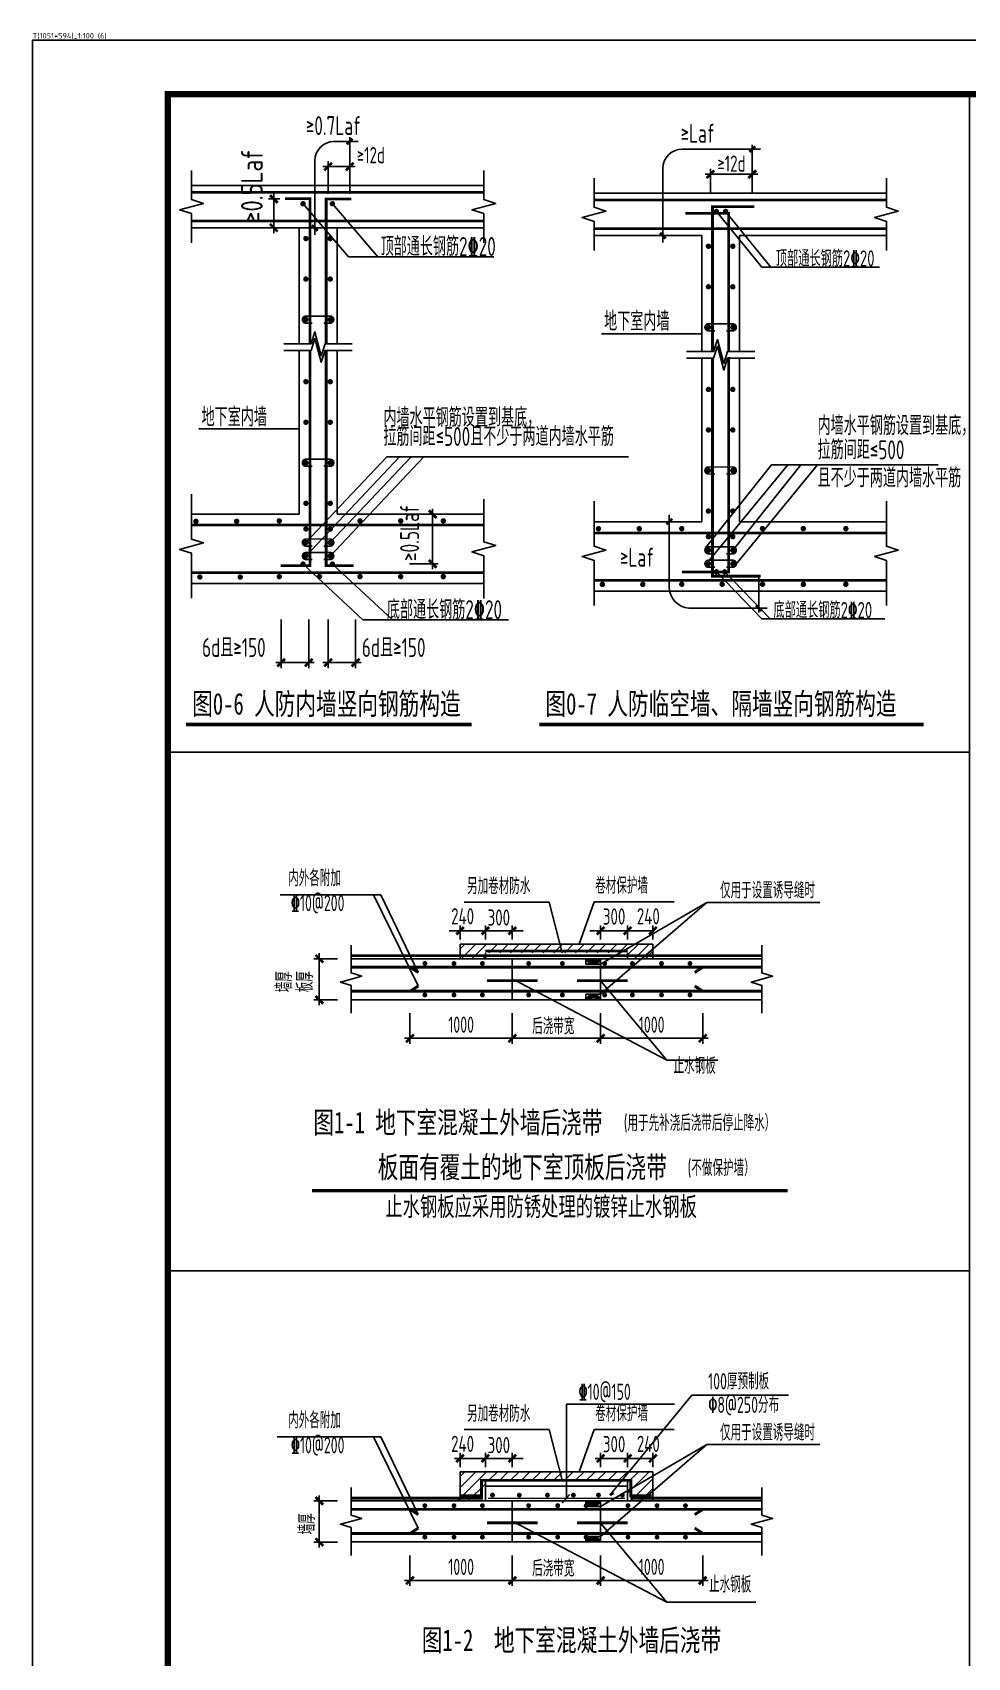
# Model space of a CAD drawing. Extents: x 698102 to 803227, y -138366 to 57555.
# Drawn here: x 698102 to 715386, y -108891 to -78826 of the extents above; entities that cross this region are included whole.
import ezdxf
from ezdxf.enums import TextEntityAlignment as Align

# ---------------------------------------------------------------- set-up
doc = ezdxf.new("R2010")
doc.units = 0
doc.header["$LTSCALE"] = 500
doc.linetypes.add('DASH', pattern=[0.35, 0.25, -0.1])
doc.layers.get('0').update_dxf_attribs({"linetype": 'CONTINUOUS'})
doc.layers.get('Defpoints').update_dxf_attribs({"color": 1, "linetype": 'CONTINUOUS'})
doc.layers.add('_TSZ_PLOT_MARK', color=1, linetype='CONTINUOUS', plot=False)
for name, color, linetype in [('A-ANNO-TITLE', 4, 'CONTINUOUS'), ('DIM', 83, 'CONTINUOUS'), ('REINL', 12, 'CONTINUOUS'), ('TAB', 132, 'CONTINUOUS'), ('TEXT', 7, 'CONTINUOUS'), ('THICK', 6, 'CONTINUOUS'), ('THIN', 131, 'CONTINUOUS'), ('WALL_DE', 25, 'CONTINUOUS')]:
    doc.layers.add(name, color=color, linetype=linetype)
doc.styles.add('_TSZ_PLOT_MARK', font='tssdeng.shx', dxfattribs={"width": 0.7, "bigfont": 'tssdchn.shx'})
doc.styles.add('TSSD_Dimension', font='Tssdeng.shx', dxfattribs={"width": 0.7, "bigfont": 'hztxt.shx'})
doc.styles.add('TSSD_Norm', font='tssdeng.shx', dxfattribs={"width": 0.8, "bigfont": 'hztxt.shx'})
doc.styles.add('TSSD_Rein', font='tssdeng.shx', dxfattribs={"width": 0.7, "bigfont": 'hztxt.shx'})
doc.styles.add('黑体', font='simhei.ttf')
doc.dimstyles.new('TSSD_100_100', dxfattribs={"dimtxt": 300, "dimasz": 100, "dimexe": 100, "dimexo": 250, "dimgap": 100, "dimtad": 1, "dimdec": 0, "dimzin": 0, "dimdsep": 46, "dimtxsty": 'TSSD_Dimension', "dimblk": 'ARCHTICK', "dimcen": 0, "dimdle": 100, "dimclrt": 7, "dimadec": 0, "dimazin": 0, "dimtfac": 1, "dimtdec": 0, "dimtix": 1, "dimtmove": 2, "dimatfit": 3, "dimfxl": 800, "dimfxlon": 1, "dimtolj": 1, "dimtzin": 0, "dimarcsym": 0})

# ---------------------------------------------------------------- blocks, each defined once
blk = doc.blocks.new('_ArchTick')
at = {"color": 0, "linetype": 'ByBlock', "const_width": 0.5}
blk.add_lwpolyline([(-0.71, -0.71), (0.71, 0.71)], dxfattribs=at)
blk = doc.blocks.new('*D42')
at = {"layer": 'Defpoints', "color": 0, "transparency": 16777216}
for p in [(704822, -87737), (705499, -87737), (704822, -88656)]:
    blk.add_point(p, dxfattribs=at)
at = {"layer": 'DIM', "color": 0, "lineweight": -2, "transparency": 16777216}
for p, q in [((705072, -87737), (705599, -87737)), ((705499, -88756), (705499, -87637)), ((705072, -88656), (705599, -88656))]:
    blk.add_line(p, q, dxfattribs=at)
at = {"layer": 'DIM', "color": 0, "lineweight": -2, "transparency": 16777216, "xscale": 100, "yscale": 100, "zscale": 100}
for p, rotation in [((705499, -87737), 90), ((705499, -88656), 270)]:
    blk.add_blockref('_ArchTick', p, dxfattribs=dict(at, rotation=rotation))
blk = doc.blocks.new('*D43')
at = {"layer": 'Defpoints', "color": 0, "transparency": 16777216}
for p in [(703566, -88692), (704075, -88692), (704075, -90484)]:
    blk.add_point(p, dxfattribs=at)
at = {"layer": 'DIM', "color": 0, "lineweight": -2, "transparency": 16777216}
for p, q in [((703566, -89684), (703566, -90584)), ((704075, -89684), (704075, -90584)), ((703466, -90484), (704175, -90484))]:
    blk.add_line(p, q, dxfattribs=at)
at = {"layer": 'DIM', "color": 0, "lineweight": -2, "transparency": 16777216, "xscale": 100, "yscale": 100, "zscale": 100, "rotation": 180}
blk.add_blockref('_ArchTick', (703566, -90484), dxfattribs=at)
at = {"layer": 'DIM', "color": 0, "lineweight": -2, "transparency": 16777216, "xscale": 100, "yscale": 100, "zscale": 100}
blk.add_blockref('_ArchTick', (704075, -90484), dxfattribs=at)
blk = doc.blocks.new('*D44')
at = {"layer": 'Defpoints', "color": 0, "transparency": 16777216}
for p in [(702700, -88678), (703209, -88678), (703209, -90484)]:
    blk.add_point(p, dxfattribs=at)
at = {"layer": 'DIM', "color": 0, "lineweight": -2, "transparency": 16777216}
for p, q in [((702700, -89684), (702700, -90584)), ((703209, -89684), (703209, -90584)), ((702600, -90484), (703309, -90484))]:
    blk.add_line(p, q, dxfattribs=at)
at = {"layer": 'DIM', "color": 0, "lineweight": -2, "transparency": 16777216, "xscale": 100, "yscale": 100, "zscale": 100, "rotation": 180}
blk.add_blockref('_ArchTick', (702700, -90484), dxfattribs=at)
at = {"layer": 'DIM', "color": 0, "lineweight": -2, "transparency": 16777216, "xscale": 100, "yscale": 100, "zscale": 100}
blk.add_blockref('_ArchTick', (703209, -90484), dxfattribs=at)
blk = doc.blocks.new('*D45')
at = {"layer": 'Defpoints', "color": 0, "transparency": 16777216}
for p in [(710634, -81449), (710634, -82048), (711408, -82048)]:
    blk.add_point(p, dxfattribs=at)
at = {"layer": 'DIM', "color": 0, "lineweight": -2, "transparency": 16777216}
for p, q in [((711508, -81449), (710534, -81449)), ((710634, -81798), (710634, -81349)), ((711408, -81798), (711408, -81349))]:
    blk.add_line(p, q, dxfattribs=at)
at = {"layer": 'DIM', "color": 0, "lineweight": -2, "transparency": 16777216, "xscale": 100, "yscale": 100, "zscale": 100, "rotation": 180}
blk.add_blockref('_ArchTick', (710634, -81449), dxfattribs=at)
at = {"layer": 'DIM', "color": 0, "lineweight": -2, "transparency": 16777216, "xscale": 100, "yscale": 100, "zscale": 100}
blk.add_blockref('_ArchTick', (711408, -81449), dxfattribs=at)
blk = doc.blocks.new('*D46')
at = {"layer": 'Defpoints', "color": 0, "transparency": 16777216}
for p in [(702926, -81906), (702562, -82438), (702926, -82438)]:
    blk.add_point(p, dxfattribs=at)
at = {"layer": 'DIM', "color": 0, "lineweight": -2, "transparency": 16777216}
for p, q in [((702676, -81906), (702462, -81906)), ((702562, -81806), (702562, -82538)), ((702676, -82438), (702462, -82438))]:
    blk.add_line(p, q, dxfattribs=at)
at = {"layer": 'DIM', "color": 0, "lineweight": -2, "transparency": 16777216, "xscale": 100, "yscale": 100, "zscale": 100}
for p, rotation in [((702562, -81906), 90), ((702562, -82438), 270)]:
    blk.add_blockref('_ArchTick', p, dxfattribs=dict(at, rotation=rotation))
blk = doc.blocks.new('*D212')
at = {"layer": 'Defpoints', "color": 0, "transparency": 16777216}
for p in [(706972, -96721), (708605, -96721), (708605, -97435)]:
    blk.add_point(p, dxfattribs=at)
at = {"layer": 'DIM', "color": 0, "lineweight": -2, "transparency": 16777216}
for p, q in [((706972, -96971), (706972, -97535)), ((708605, -96971), (708605, -97535)), ((706872, -97435), (708705, -97435))]:
    blk.add_line(p, q, dxfattribs=at)
at = {"layer": 'DIM', "color": 0, "lineweight": -2, "transparency": 16777216, "xscale": 100, "yscale": 100, "zscale": 100, "rotation": 180}
blk.add_blockref('_ArchTick', (706972, -97435), dxfattribs=at)
at = {"layer": 'DIM', "color": 0, "lineweight": -2, "transparency": 16777216, "xscale": 100, "yscale": 100, "zscale": 100}
blk.add_blockref('_ArchTick', (708605, -97435), dxfattribs=at)
blk = doc.blocks.new('*D213')
at = {"layer": 'Defpoints', "color": 0, "transparency": 16777216}
for p in [(705080, -96721), (706972, -96721), (706972, -97435)]:
    blk.add_point(p, dxfattribs=at)
at = {"layer": 'DIM', "color": 0, "lineweight": -2, "transparency": 16777216}
for p, q in [((705080, -96971), (705080, -97535)), ((706972, -96971), (706972, -97535)), ((704980, -97435), (707072, -97435))]:
    blk.add_line(p, q, dxfattribs=at)
at = {"layer": 'DIM', "color": 0, "lineweight": -2, "transparency": 16777216, "xscale": 100, "yscale": 100, "zscale": 100, "rotation": 180}
blk.add_blockref('_ArchTick', (705080, -97435), dxfattribs=at)
at = {"layer": 'DIM', "color": 0, "lineweight": -2, "transparency": 16777216, "xscale": 100, "yscale": 100, "zscale": 100}
blk.add_blockref('_ArchTick', (706972, -97435), dxfattribs=at)
blk = doc.blocks.new('*D214')
at = {"layer": 'Defpoints', "color": 0, "transparency": 16777216}
for p in [(708605, -96721), (710492, -96721), (710492, -97435)]:
    blk.add_point(p, dxfattribs=at)
at = {"layer": 'DIM', "color": 0, "lineweight": -2, "transparency": 16777216}
for p, q in [((708605, -96971), (708605, -97535)), ((710492, -96971), (710492, -97535)), ((708505, -97435), (710592, -97435))]:
    blk.add_line(p, q, dxfattribs=at)
at = {"layer": 'DIM', "color": 0, "lineweight": -2, "transparency": 16777216, "xscale": 100, "yscale": 100, "zscale": 100, "rotation": 180}
blk.add_blockref('_ArchTick', (708605, -97435), dxfattribs=at)
at = {"layer": 'DIM', "color": 0, "lineweight": -2, "transparency": 16777216, "xscale": 100, "yscale": 100, "zscale": 100}
blk.add_blockref('_ArchTick', (710492, -97435), dxfattribs=at)
blk = doc.blocks.new('*D215')
at = {"layer": 'Defpoints', "color": 0, "transparency": 16777216}
for p in [(703404, -95962), (703991, -95962), (703991, -96724)]:
    blk.add_point(p, dxfattribs=at)
at = {"layer": 'DIM', "color": 0, "lineweight": -2, "transparency": 16777216}
for p, q in [((703404, -96824), (703404, -95862)), ((703741, -95962), (703304, -95962)), ((703741, -96724), (703304, -96724))]:
    blk.add_line(p, q, dxfattribs=at)
at = {"layer": 'DIM', "color": 0, "lineweight": -2, "transparency": 16777216, "xscale": 100, "yscale": 100, "zscale": 100}
for p, rotation in [((703404, -95962), 90), ((703404, -96724), 270)]:
    blk.add_blockref('_ArchTick', p, dxfattribs=dict(at, rotation=rotation))
blk = doc.blocks.new('_tsdbk')
blk.add_line((-1, 0), (0, 0))
at = {"const_width": 0.5}
blk.add_lwpolyline([(-0.7, -0.7), (0.7, 0.7)], dxfattribs=at)
blk = doc.blocks.new('*D216')
at = {"layer": 'Defpoints', "color": 0, "transparency": 16777216}
for p in [(706972, -106752), (708605, -106752), (708605, -107465)]:
    blk.add_point(p, dxfattribs=at)
at = {"layer": 'DIM', "color": 0, "lineweight": -2, "transparency": 16777216}
for p, q in [((706972, -107002), (706972, -107565)), ((708605, -107002), (708605, -107565)), ((706872, -107465), (708705, -107465))]:
    blk.add_line(p, q, dxfattribs=at)
at = {"layer": 'DIM', "color": 0, "lineweight": -2, "transparency": 16777216, "xscale": 100, "yscale": 100, "zscale": 100, "rotation": 180}
blk.add_blockref('_ArchTick', (706972, -107465), dxfattribs=at)
at = {"layer": 'DIM', "color": 0, "lineweight": -2, "transparency": 16777216, "xscale": 100, "yscale": 100, "zscale": 100}
blk.add_blockref('_ArchTick', (708605, -107465), dxfattribs=at)
blk = doc.blocks.new('*D217')
at = {"layer": 'Defpoints', "color": 0, "transparency": 16777216}
for p in [(705080, -106752), (706972, -106752), (706972, -107465)]:
    blk.add_point(p, dxfattribs=at)
at = {"layer": 'DIM', "color": 0, "lineweight": -2, "transparency": 16777216}
for p, q in [((705080, -107002), (705080, -107565)), ((706972, -107002), (706972, -107565)), ((704980, -107465), (707072, -107465))]:
    blk.add_line(p, q, dxfattribs=at)
at = {"layer": 'DIM', "color": 0, "lineweight": -2, "transparency": 16777216, "xscale": 100, "yscale": 100, "zscale": 100, "rotation": 180}
blk.add_blockref('_ArchTick', (705080, -107465), dxfattribs=at)
at = {"layer": 'DIM', "color": 0, "lineweight": -2, "transparency": 16777216, "xscale": 100, "yscale": 100, "zscale": 100}
blk.add_blockref('_ArchTick', (706972, -107465), dxfattribs=at)
blk = doc.blocks.new('*D218')
at = {"layer": 'Defpoints', "color": 0, "transparency": 16777216}
for p in [(708605, -106752), (710492, -106752), (710492, -107465)]:
    blk.add_point(p, dxfattribs=at)
at = {"layer": 'DIM', "color": 0, "lineweight": -2, "transparency": 16777216}
for p, q in [((708605, -107002), (708605, -107565)), ((710492, -107002), (710492, -107565)), ((708505, -107465), (710592, -107465))]:
    blk.add_line(p, q, dxfattribs=at)
at = {"layer": 'DIM', "color": 0, "lineweight": -2, "transparency": 16777216, "xscale": 100, "yscale": 100, "zscale": 100, "rotation": 180}
blk.add_blockref('_ArchTick', (708605, -107465), dxfattribs=at)
at = {"layer": 'DIM', "color": 0, "lineweight": -2, "transparency": 16777216, "xscale": 100, "yscale": 100, "zscale": 100}
blk.add_blockref('_ArchTick', (710492, -107465), dxfattribs=at)
blk = doc.blocks.new('*D219')
at = {"layer": 'Defpoints', "color": 0, "transparency": 16777216}
for p in [(703404, -105993), (703991, -105993), (703991, -106755)]:
    blk.add_point(p, dxfattribs=at)
at = {"layer": 'DIM', "color": 0, "lineweight": -2, "transparency": 16777216}
for p, q in [((703741, -105993), (703304, -105993)), ((703404, -106855), (703404, -105893)), ((703741, -106755), (703304, -106755))]:
    blk.add_line(p, q, dxfattribs=at)
at = {"layer": 'DIM', "color": 0, "lineweight": -2, "transparency": 16777216, "xscale": 100, "yscale": 100, "zscale": 100}
for p, rotation in [((703404, -105993), 90), ((703404, -106755), 270)]:
    blk.add_blockref('_ArchTick', p, dxfattribs=dict(at, rotation=rotation))

msp = doc.modelspace()

# ---------------------------------------------------------------- hatches: boundary and pattern name
at = {"layer": 'THIN'}
for points in [[(708473.51, -96063.68, 0.32397643), (708604.72, -95961.75, -0.23999183), (708332.7, -95961.75, 0.32397643), (708463.91, -96063.68)], [(708604.72, -96720.8, 0.23999183), (708332.7, -96720.8, -0.32397643), (708463.91, -96618.86), (708473.51, -96618.86, -0.32397643)], [(708473.51, -106094.53, 0.32397643), (708604.72, -105992.6, -0.23999183), (708332.7, -105992.6, 0.32397643), (708463.91, -106094.53)], [(708604.72, -106751.65, 0.23999183), (708332.7, -106751.65, -0.32397643), (708463.91, -106649.71), (708473.51, -106649.71, -0.32397643)]]:
    msp.add_hatch(color=256, dxfattribs=at).paths.add_polyline_path(points)
at = {"layer": 'WALL_DE'}
h = msp.add_hatch(dxfattribs=at)
h.set_pattern_fill('ANSI31', color=256, scale=44.65, style=0)
h.set_pattern_definition([(45, (693768.2, 321819.26), (-100.24211, 100.24211), [])])
h.paths.add_polyline_path([(706005.73, -95692.11), (706005.73, -95961.75), (706473.31, -95961.75), (706473.31, -95850.92), (709103.24, -95850.92), (709103.24, -95961.75), (709570.82, -95961.75), (709570.82, -95692.11)])

# ---------------------------------------------------------------- linework, layer by layer
at = {"layer": '_TSZ_PLOT_MARK'}
msp.add_lwpolyline([(698101.92, -138366.22), (803226.92, -138366.22), (803226.92, -78966.22), (698101.92, -78966.22)], close=True, dxfattribs=at)
at = {"layer": 'A-ANNO-TITLE'}
msp.add_lwpolyline([(698101.92, -138366.22), (803226.92, -138366.22), (803226.92, -78966.22), (698101.92, -78966.22)], close=True, dxfattribs=at)
at = {"layer": 'A-ANNO-TITLE', "const_width": 120}
msp.add_lwpolyline([(700601.92, -137366.22), (802226.92, -137366.22), (802226.92, -79966.22), (700601.92, -79966.22)], close=True, dxfattribs=at)
at = {"layer": 'Defpoints', "const_width": 53.58}
for points in [[(705082.73, -96118.17), (705233.38, -96216.87)], [(710493.82, -96118.17), (710343.17, -96216.87)], [(705082.73, -96564.37), (705233.38, -96465.67)], [(710493.82, -96564.37), (710343.17, -96465.67)], [(705082.73, -106149.02), (705233.38, -106247.72)], [(710493.82, -106149.02), (710343.17, -106247.72)], [(705082.73, -106595.22), (705233.38, -106496.52)], [(710493.82, -106595.22), (710343.17, -106496.52)]]:
    msp.add_lwpolyline(points, dxfattribs=at)
at = {"layer": 'DIM'}
for p, q in [((704119.11, -80842.19), (703650.7, -80842.19)), ((703965.68, -81390.97), (703965.68, -80760.35)), ((711561.08, -80984.72), (710111.54, -80984.72)), ((711407.65, -81533.51), (711407.65, -80902.88)), ((703319.37, -81202.19), (703319.37, -82567.52)), ((704065.68, -81306.61), (703466.2, -81306.61)), ((703566.2, -81809.7), (703566.2, -81206.61)), ((703965.68, -81809.7), (703965.68, -81206.61)), ((709751.54, -81344.72), (709751.54, -82710.06)), ((703752.73, -82438.16), (702751.61, -82438.16)), ((710184.9, -82580.7), (709183.78, -82580.7)), ((708621.34, -84399.19), (710472.74, -84399.19)), ((701179.36, -86157.07), (703030.76, -86157.07)), ((703155.76, -88262.11), (704649.09, -86679.2)), ((703155.76, -88511.82), (704884.68, -86679.2)), ((703605.76, -88511.82), (705334.68, -86679.2)), ((703606.05, -88262.11), (705099.38, -86679.2)), ((704649.09, -86679.2), (709122.23, -86679.2)), ((710544.91, -88357.64), (711764.33, -86821.73)), ((710551.54, -88668.95), (712064.64, -86821.73)), ((711088.27, -88357.64), (712307.69, -86821.73)), ((711101.53, -88668.95), (712614.63, -86821.73)), ((711764.33, -86821.73), (714843.21, -86821.73)), ((709873.75, -89084.07), (709873.75, -87749.91)), ((710184.9, -87879.27), (709183.78, -87879.27)), ((711529.87, -88910.74), (711529.87, -89557.09)), ((711683.29, -89475.25), (710233.75, -89475.25)), ((709103.24, -95608.18), (709103.24, -95345.21)), ((709203.24, -95445.21), (709470.82, -95445.21)), ((709570.82, -95608.18), (709570.82, -95345.21)), ((709103.24, -105369.39), (709103.24, -105106.42)), ((709203.24, -105206.42), (709470.82, -105206.42)), ((709570.82, -105369.39), (709570.82, -105106.42))]:
    msp.add_line(p, q, dxfattribs=at)
at = {"layer": 'DIM', "const_width": 50}
for points in [[(704018.45, -80789.44), (703912.92, -80894.92)], [(711460.42, -80931.98), (711354.9, -81037.46)], [(703269.1, -82389.88), (703374.63, -82495.36)], [(709701.27, -82532.41), (709806.8, -82637.89)], [(709823.48, -87927.56), (709929.01, -87822.08)], [(711582.64, -89527.99), (711477.11, -89422.51)]]:
    msp.add_lwpolyline(points, dxfattribs=at)
at = {"layer": 'DIM'}
for points in [[(704010.76, -84585.18), (703510.76, -84585.18), (703440.76, -84805.18), (703320.76, -84365.18), (703250.76, -84585.18), (702750.76, -84585.18)], [(704010.76, -84707.85), (703510.76, -84707.85), (703440.76, -84927.85), (703320.76, -84487.85), (703250.76, -84707.85), (702750.76, -84707.85)], [(711452.74, -84727.71), (710952.74, -84727.71), (710882.74, -84947.71), (710762.74, -84507.71), (710692.74, -84727.71), (710192.74, -84727.71)], [(711452.74, -84850.38), (710952.74, -84850.38), (710882.74, -85070.38), (710762.74, -84630.38), (710692.74, -84850.38), (710192.74, -84850.38)], [(701040.77, -87365.75), (701040.77, -88198.24), (701260.77, -88268.24), (700820.77, -88388.24), (701040.77, -88458.24), (701040.77, -89290.73)], [(708482.75, -87499.87), (708482.75, -88332.36), (708702.75, -88402.36), (708262.75, -88522.36), (708482.75, -88592.36), (708482.75, -89424.85)], [(713887.83, -87499.87), (713887.83, -88332.36), (714107.83, -88402.36), (713667.83, -88522.36), (713887.83, -88592.36), (713887.83, -89424.85)]]:
    msp.add_lwpolyline(points, dxfattribs=at)
for centre, radius, start, end in [((703679.37, -81202.19), 360, 90, 180), ((710111.54, -81344.72), 360, 90, 180), ((710261.48, -89088.48), 387.76, 179.348909, 265.898415)]:
    msp.add_arc(centre, radius, start, end, dxfattribs=at)
at = {"layer": 'REINL'}
for points, const_width in [([(701040.77, -81780.92), (706445.86, -81780.92)], 50), ([(702768.77, -81899.9), (703230.76, -81899.9), (703230.76, -84585.18)], 50), ([(703995.73, -81905.92), (703530.76, -81905.92), (703530.76, -84585.18)], 50), ([(708482.75, -81923.45), (713887.83, -81923.45)], 50), ([(711445.37, -82047.66), (710672.74, -82047.66), (710672.74, -84727.71)], 50), ([(701040.77, -82313.16), (706445.86, -82313.16)], 50), ([(710170.58, -82173.45), (710972.74, -82173.45), (710972.74, -84727.71)], 50), ([(708482.75, -82455.7), (713887.83, -82455.7)], 50), ([(703230.76, -84707.85), (703230.76, -88692.2), (702691.32, -88692.2)], 50), ([(703530.76, -84707.85), (703530.76, -88692.2), (704039.49, -88692.2)], 50), ([(710972.74, -84826.44), (710972.74, -88809.73), (710107.01, -88809.73)], 50), ([(710672.74, -84867.48), (710672.74, -88884.73), (711565.91, -88884.73)], 50), ([(706445.86, -87936.74), (701040.77, -87936.74)], 50), ([(708482.75, -88087.63), (713887.83, -88085.65)], 50), ([(701040.77, -88817.2), (706445.86, -88817.2)], 50), ([(708482.75, -88959.73), (713887.83, -88959.73)], 50), ([(703990.87, -96118.17), (711585.68, -96118.17)], 53.58), ([(703990.87, -96564.37), (711585.68, -96564.37)], 53.58), ([(703990.87, -106149.02), (711585.68, -106149.02)], 53.58), ([(703990.87, -106595.22), (711585.68, -106595.22)], 53.58)]:
    msp.add_lwpolyline(points, dxfattribs=dict(at, const_width=const_width))
for points, const_width in [([(703102.94, -81968.85, 1), (703102.94, -82018.85, 1)], 50), ([(703646.01, -81968.85, 1), (703646.01, -82018.85, 1)], 50), ([(710744.68, -82111.38, 1), (710744.68, -82161.38, 1)], 50), ([(710915.46, -82111.38, 1), (710915.46, -82161.38, 1)], 50), ([(703130.76, -82638.07, 1), (703180.76, -82638.07, 1)], 50), ([(703580.76, -82638.07, 1), (703630.76, -82638.07, 1)], 50), ([(710572.74, -82780.6, 1), (710622.74, -82780.6, 1)], 50), ([(711022.74, -82780.6, 1), (711072.74, -82780.6, 1)], 50), ([(703130.76, -83388.07, 1), (703180.76, -83388.07, 1)], 50), ([(703580.76, -83388.07, 1), (703630.76, -83388.07, 1)], 50), ([(710572.74, -83530.6, 1), (710622.74, -83530.6, 1)], 50), ([(711022.74, -83530.6, 1), (711072.74, -83530.6, 1)], 50), ([(703130.76, -84138.07, 1), (703180.76, -84138.07, 1)], 50), ([(703580.76, -84138.07, 1), (703630.76, -84138.07, 1)], 50), ([(710572.74, -84280.6, 1), (710622.74, -84280.6, 1)], 50), ([(711022.74, -84280.6, 1), (711072.74, -84280.6, 1)], 50), ([(703130.76, -85286.74, 1), (703180.76, -85286.74, 1)], 50), ([(703580.76, -85286.74, 1), (703630.76, -85286.74, 1)], 50), ([(710572.74, -85429.27, 1), (710622.74, -85429.27, 1)], 50), ([(711022.74, -85429.27, 1), (711072.74, -85429.27, 1)], 50), ([(703130.76, -86036.74, 1), (703180.76, -86036.74, 1)], 50), ([(703580.76, -86036.74, 1), (703630.76, -86036.74, 1)], 50), ([(710572.74, -86179.27, 1), (710622.74, -86179.27, 1)], 50), ([(711022.74, -86179.27, 1), (711072.74, -86179.27, 1)], 50), ([(703130.76, -86786.74, 1), (703180.76, -86786.74, 1)], 50), ([(703580.76, -86786.74, 1), (703630.76, -86786.74, 1)], 50), ([(710572.74, -86929.27, 1), (710622.74, -86929.27, 1)], 50), ([(711022.74, -86929.27, 1), (711072.74, -86929.27, 1)], 50), ([(703130.76, -87536.74, 1), (703180.76, -87536.74, 1)], 50), ([(703580.76, -87536.74, 1), (703630.76, -87536.74, 1)], 50), ([(710572.74, -87679.27, 1), (710622.74, -87679.27, 1)], 50), ([(711022.74, -87679.27, 1), (711072.74, -87679.27, 1)], 50), ([(701097.6, -87870.14, 1), (701147.6, -87870.14, 1)], 50), ([(701851.31, -87870.14, 1), (701901.31, -87870.14, 1)], 50), ([(702637.85, -87861.74, 1), (702687.85, -87861.74, 1)], 50), ([(703155.76, -87986.74, 1), (703155.76, -88036.74, 1)], 50), ([(703605.76, -87986.74, 1), (703605.76, -88036.74, 1)], 50), ([(704130.44, -87861.74, 1), (704180.44, -87861.74, 1)], 50), ([(704884.15, -87861.74, 1), (704934.15, -87861.74, 1)], 50), ([(705670.69, -87861.74, 1), (705720.69, -87861.74, 1)], 50), ([(708539.58, -88006.14, 1), (708589.58, -88006.14, 1)], 50), ([(709293.28, -88006.14, 1), (709343.28, -88006.14, 1)], 50), ([(710079.83, -88004.27, 1), (710129.83, -88004.27, 1)], 50), ([(711572.42, -88004.27, 1), (711622.42, -88004.27, 1)], 50), ([(712326.12, -88004.27, 1), (712376.12, -88004.27, 1)], 50), ([(713112.67, -88004.27, 1), (713162.67, -88004.27, 1)], 50), ([(703155.76, -88237.11, 1), (703155.76, -88287.11, 1)], 50), ([(703605.76, -88237.11, 1), (703605.76, -88287.11, 1)], 50), ([(710597.74, -88129.27, 1), (710597.74, -88179.27, 1)], 50), ([(710597.74, -88379.64, 1), (710597.74, -88429.64, 1)], 50), ([(711047.74, -88129.27, 1), (711047.74, -88179.27, 1)], 50), ([(711047.74, -88379.64, 1), (711047.74, -88429.64, 1)], 50), ([(703102.94, -88636.76, 1), (703102.94, -88686.76, 1)], 50), ([(703155.76, -88486.82, 1), (703155.76, -88536.82, 1)], 50), ([(703605.76, -88486.82, 1), (703605.76, -88536.82, 1)], 50), ([(703646.01, -88636.76, 1), (703646.01, -88686.76, 1)], 50), ([(710597.74, -88629.36, 1), (710597.74, -88679.36, 1)], 50), ([(711047.74, -88629.36, 1), (711047.74, -88679.36, 1)], 50), ([(701170.26, -88900.6, 1), (701220.26, -88900.6, 1)], 50), ([(701916.56, -88900.6, 1), (701966.56, -88900.6, 1)], 50), ([(702637.85, -88892.2, 1), (702687.85, -88892.2, 1)], 50), ([(703384.15, -88892.2, 1), (703434.15, -88892.2, 1)], 50), ([(704130.44, -88892.2, 1), (704180.44, -88892.2, 1)], 50), ([(704884.15, -88892.2, 1), (704934.15, -88892.2, 1)], 50), ([(705670.69, -88892.2, 1), (705720.69, -88892.2, 1)], 50), ([(708612.24, -89036.61, 1), (708662.24, -89036.61, 1)], 50), ([(709358.53, -89036.61, 1), (709408.53, -89036.61, 1)], 50), ([(710079.83, -89034.73, 1), (710129.83, -89034.73, 1)], 50), ([(710745.99, -88779.29, 1), (710745.99, -88829.29, 1)], 50), ([(710826.12, -89034.73, 1), (710876.12, -89034.73, 1)], 50), ([(710897.62, -88779.29, 1), (710897.62, -88829.29, 1)], 50), ([(711572.42, -89034.73, 1), (711622.42, -89034.73, 1)], 50), ([(712326.12, -89034.73, 1), (712376.12, -89034.73, 1)], 50), ([(713112.67, -89034.73, 1), (713162.67, -89034.73, 1)], 50), ([(705333.08, -96049.95, -1), (705377.73, -96049.95, -1)], 44.65), ([(705871.53, -96049.95, -1), (705916.18, -96049.95, -1)], 44.65), ([(706396.84, -96049.95, -1), (706441.49, -96049.95, -1)], 44.65), ([(707250.35, -96049.95, -1), (707295, -96049.95, -1)], 44.65), ([(707875.57, -96049.95, -1), (707920.22, -96049.95, -1)], 44.65), ([(708657.12, -96049.95, -1), (708701.77, -96049.95, -1)], 44.65), ([(709169.66, -96049.95, -1), (709214.31, -96049.95, -1)], 44.65), ([(709708.1, -96049.95, -1), (709752.75, -96049.95, -1)], 44.65), ([(710233.42, -96049.95, -1), (710278.07, -96049.95, -1)], 44.65), ([(705333.08, -96632.59, 1), (705377.73, -96632.59, 1)], 44.65), ([(705871.53, -96632.59, 1), (705916.18, -96632.59, 1)], 44.65), ([(706396.84, -96632.59, 1), (706441.49, -96632.59, 1)], 44.65), ([(707250.35, -96632.59, 1), (707295, -96632.59, 1)], 44.65), ([(707875.57, -96632.59, 1), (707920.22, -96632.59, 1)], 44.65), ([(708657.12, -96632.59, 1), (708701.77, -96632.59, 1)], 44.65), ([(709169.66, -96632.59, 1), (709214.31, -96632.59, 1)], 44.65), ([(709708.1, -96632.59, 1), (709752.75, -96632.59, 1)], 44.65), ([(710233.42, -96632.59, 1), (710278.07, -96632.59, 1)], 44.65), ([(705333.08, -106080.8, -1), (705377.73, -106080.8, -1)], 44.65), ([(705871.53, -106080.8, -1), (705916.18, -106080.8, -1)], 44.65), ([(706396.84, -106080.8, -1), (706441.49, -106080.8, -1)], 44.65), ([(706582.37, -105886.68, -1), (706627.02, -105886.68, -1)], 44.65), ([(707078.79, -105886.68, -1), (707123.44, -105886.68, -1)], 44.65), ([(707250.35, -106080.8, -1), (707295, -106080.8, -1)], 44.65), ([(707597.94, -105886.68, -1), (707642.59, -105886.68, -1)], 44.65), ([(707788.8, -106080.8, -1), (707833.45, -106080.8, -1)], 44.65), ([(708079.25, -105886.68, -1), (708123.9, -105886.68, -1)], 44.65), ([(708314.11, -106080.8, -1), (708358.76, -106080.8, -1)], 44.65), ([(708542.59, -105886.68, -1), (708587.24, -105886.68, -1)], 44.65), ([(708983.8, -105886.68, -1), (709028.45, -105886.68, -1)], 44.65), ([(709087.02, -106080.8, -1), (709131.67, -106080.8, -1)], 44.65), ([(709625.47, -106080.8, -1), (709670.12, -106080.8, -1)], 44.65), ([(710150.78, -106080.8, -1), (710195.43, -106080.8, -1)], 44.65), ([(705333.08, -106663.44, 1), (705377.73, -106663.44, 1)], 44.65), ([(705871.53, -106663.44, 1), (705916.18, -106663.44, 1)], 44.65), ([(706396.84, -106663.44, 1), (706441.49, -106663.44, 1)], 44.65), ([(707250.35, -106663.44, 1), (707295, -106663.44, 1)], 44.65), ([(707788.8, -106663.44, 1), (707833.45, -106663.44, 1)], 44.65), ([(708314.11, -106663.44, 1), (708358.76, -106663.44, 1)], 44.65), ([(709087.02, -106663.44, 1), (709131.67, -106663.44, 1)], 44.65), ([(709625.47, -106663.44, 1), (709670.12, -106663.44, 1)], 44.65), ([(710150.78, -106663.44, 1), (710195.43, -106663.44, 1)], 44.65)]:
    msp.add_lwpolyline(points, format="xyb", close=True, dxfattribs=dict(at, const_width=const_width))
at = {"layer": 'REINL', "const_width": 30}
for points in [[(703275.76, -84203.07), (703155.76, -84203.07, -1), (703155.76, -84073.07), (703605.76, -84073.07, -1), (703605.76, -84203.07), (703485.76, -84203.07)], [(710717.74, -84345.6), (710597.74, -84345.6, -1), (710597.74, -84215.6), (711047.74, -84215.6, -1), (711047.74, -84345.6), (710927.74, -84345.6)], [(703275.76, -86851.74), (703155.76, -86851.74, -1), (703155.76, -86721.74), (703605.76, -86721.74, -1), (703605.76, -86851.74), (703485.76, -86851.74)], [(710717.74, -86994.27), (710597.74, -86994.27, -1), (710597.74, -86864.27), (711047.74, -86864.27, -1), (711047.74, -86994.27), (710927.74, -86994.27)], [(703275.76, -88327.11), (703155.76, -88327.11, -1), (703155.76, -88197.11), (703605.76, -88197.11, -1), (703605.76, -88327.11), (703485.76, -88327.11)], [(710717.74, -88469.64), (710597.74, -88469.64, -1), (710597.74, -88339.64), (711047.74, -88339.64, -1), (711047.74, -88469.64), (710927.74, -88469.64)], [(703275.76, -88576.82), (703155.76, -88576.82, -1), (703155.76, -88446.82), (703605.76, -88446.82, -1), (703605.76, -88576.82), (703485.76, -88576.82)], [(710717.74, -88719.36), (710597.74, -88719.36, -1), (710597.74, -88589.36), (711047.74, -88589.36, -1), (711047.74, -88719.36), (710927.74, -88719.36)]]:
    msp.add_lwpolyline(points, format="xyb", dxfattribs=at)
at = {"layer": 'TAB'}
for points in [[(700601.92, -92139.91), (715421.92, -92139.91), (715421.92, -79966.22), (700601.92, -79966.22)], [(700601.92, -101739.91), (715421.92, -101739.91), (715421.92, -92139.91), (700601.92, -92139.91)], [(700601.92, -111339.91), (715421.92, -111339.91), (715421.92, -101739.91), (700601.92, -101739.91)]]:
    msp.add_lwpolyline(points, close=True, dxfattribs=at)
at = {"layer": 'TEXT'}
for p, q in [((703102.94, -81993.85), (703941.24, -82973.61)), ((703646.01, -81993.85), (704484.32, -82973.61)), ((710744.68, -82136.38), (711582.99, -83169.5)), ((710915.46, -82136.38), (711753.76, -83169.5)), ((703941.24, -82973.61), (706628.14, -82973.61)), ((711582.99, -83169.5), (713757.19, -83169.5)), ((703102.94, -88661.76), (704210.71, -89693.05)), ((703646.01, -88661.76), (704753.79, -89693.05)), ((710745.99, -88804.29), (711584.3, -89674.53)), ((710897.62, -88804.29), (711735.93, -89674.53)), ((704210.71, -89693.05), (706902.65, -89693.05)), ((711584.3, -89674.53), (713856.96, -89674.53)), ((704542.78, -94778.64), (702680.42, -94778.64)), ((704407.17, -94778.64), (705233.38, -96465.67)), ((704542.78, -94778.64), (705233.38, -96216.87)), ((705905.73, -95445.21), (705805.73, -95445.21)), ((706005.73, -95608.18), (706005.73, -95345.21)), ((706473.31, -95445.21), (706005.73, -95445.21)), ((706473.31, -95608.18), (706473.31, -95345.21)), ((706573.31, -95445.21), (706673.31, -95445.21)), ((707973.7, -105946.09), (707973.7, -104203.54)), ((707973.7, -104203.54), (709967.34, -104203.54)), ((708773.61, -105886.68), (710289.63, -104035.24)), ((710289.63, -104035.24), (712079.94, -104035.24)), ((704407.17, -104809.49), (705233.38, -106496.52)), ((704542.78, -104809.49), (705233.38, -106247.72)), ((706082.41, -104674.86), (707654.2, -104674.86)), ((707654.2, -104674.86), (707892.13, -105612.13)), ((708209, -105453.32), (708483.7, -104673.91)), ((708483.7, -104673.91), (709965.85, -104673.91)), ((706005.73, -105369.39), (706005.73, -105106.42)), ((706473.31, -105206.42), (706005.73, -105206.42)), ((706473.31, -105369.39), (706473.31, -105106.42)), ((706573.31, -105206.42), (706673.31, -105206.42)), ((708604.72, -106094.53), (710565.01, -104951.12)), ((710565.01, -104951.12), (708604.72, -106649.71)), ((710565.01, -104951.12), (712655.15, -104951.12))]:
    msp.add_line(p, q, dxfattribs=at)
at = {"layer": 'TEXT', "linetype": 'ByBlock'}
for p, q in [((706373.31, -95445.21), (706273.31, -95445.21)), ((706473.31, -95608.18), (706473.31, -95345.21)), ((706473.31, -95445.21), (706971.83, -95445.21)), ((706971.83, -95608.18), (706971.83, -95345.21)), ((707071.83, -95445.21), (707171.83, -95445.21)), ((708504.72, -95445.21), (708404.72, -95445.21)), ((708604.72, -95608.18), (708604.72, -95345.21)), ((708604.72, -95445.21), (709103.24, -95445.21)), ((709103.24, -95608.18), (709103.24, -95345.21)), ((709203.24, -95445.21), (709303.24, -95445.21)), ((706373.31, -105206.42), (706273.31, -105206.42)), ((706473.31, -105369.39), (706473.31, -105106.42)), ((706473.31, -105206.42), (706971.83, -105206.42)), ((706971.83, -105369.39), (706971.83, -105106.42)), ((707071.83, -105206.42), (707171.83, -105206.42)), ((708604.72, -105369.39), (708604.72, -105106.42)), ((708604.72, -105206.42), (709103.24, -105206.42)), ((709103.24, -105369.39), (709103.24, -105106.42)), ((709203.24, -105206.42), (709303.24, -105206.42))]:
    msp.add_line(p, q, dxfattribs=at)
at = {"layer": 'TEXT', "color": 3}
msp.add_line((702626.29, -104809.49), (704542.78, -104809.49), dxfattribs=at)
at = {"layer": 'THICK', "color": 161, "const_width": 63}
for points in [[(700937.99, -91628.86), (706222.31, -91628.86)], [(707468.33, -91628.86), (714574.04, -91628.86)], [(703267.14, -100253.1), (712064.33, -100253.1)]]:
    msp.add_lwpolyline(points, dxfattribs=at)
at = {"layer": 'THICK', "const_width": 53.58}
for points in [[(703990.87, -95906.49), (711585.68, -95906.49)], [(706473.31, -95819.01), (709103.24, -95819.01)], [(706503.17, -96367.47), (707440.91, -96367.47)], [(708165.5, -96367.47), (709103.24, -96367.47)], [(706473.31, -105612.13), (706400.08, -105612.13), (706400.08, -105900.14), (706016.92, -105900.14)], [(709090, -105612.13), (709163.23, -105612.13), (709163.23, -105900.14), (709546.39, -105900.14)], [(706503.17, -106398.32), (707440.91, -106398.32)], [(708165.5, -106398.32), (709103.24, -106398.32)]]:
    msp.add_lwpolyline(points, dxfattribs=at)
at = {"layer": 'THICK', "linetype": 'DASH', "const_width": 53.58}
for points in [[(706473.31, -105612.13), (709103.24, -105612.13)], [(703990.87, -105944.03), (706429.26, -105944.03)], [(709151.92, -105944.03), (711585.68, -105944.03)]]:
    msp.add_lwpolyline(points, dxfattribs=at)
at = {"layer": 'THIN'}
for p, q in [((706082.41, -94913.65), (707654.2, -94913.65)), ((707654.2, -94913.65), (707892.13, -95850.92)), ((708209, -95692.11), (708483.7, -94912.7)), ((708483.7, -94912.7), (709965.85, -94912.7)), ((708604.72, -96063.68), (710565.01, -94920.27)), ((710565.01, -94920.27), (708604.72, -96618.86)), ((710565.01, -94920.27), (712655.15, -94920.27)), ((709829.2, -97837.26), (706994.85, -96348.12)), ((709829.2, -97837.26), (708583.67, -96348.12)), ((709829.2, -97837.26), (710772.57, -97837.26)), ((709829.2, -107868.11), (706994.85, -106378.97)), ((709829.2, -107868.11), (708583.67, -106378.97)), ((709829.2, -107868.11), (711472.79, -107868.11))]:
    msp.add_line(p, q, dxfattribs=at)
for points in [[(701040.77, -82718.16), (701040.77, -82177.04), (700820.77, -82107.04), (701260.77, -81987.04), (701040.77, -81917.04), (701040.77, -81375.92), (701040.77, -81375.92), (701040.77, -81375.92), (701040.77, -81375.92), (701040.77, -81375.92), (701040.77, -81375.92), (701040.77, -81375.92), (701040.77, -81375.92), (701040.77, -81375.92), (701040.77, -81375.92)], [(706445.86, -82718.16), (706445.86, -82177.04), (706225.86, -82107.04), (706665.86, -81987.04), (706445.86, -81917.04), (706445.86, -81375.92), (706445.86, -81375.92), (706445.86, -81375.92), (706445.86, -81375.92), (706445.86, -81375.92), (706445.86, -81375.92), (706445.86, -81375.92), (706445.86, -81375.92), (706445.86, -81375.92), (706445.86, -81375.92)], [(708482.75, -82860.7), (708482.75, -82319.57), (708262.75, -82249.57), (708702.75, -82129.57), (708482.75, -82059.57), (708482.75, -81518.45), (708482.75, -81518.45), (708482.75, -81518.45), (708482.75, -81518.45), (708482.75, -81518.45), (708482.75, -81518.45), (708482.75, -81518.45), (708482.75, -81518.45), (708482.75, -81518.45), (708482.75, -81518.45)], [(713887.83, -82860.7), (713887.83, -82319.57), (713667.83, -82249.57), (714107.83, -82129.57), (713887.83, -82059.57), (713887.83, -81518.45), (713887.83, -81518.45), (713887.83, -81518.45), (713887.83, -81518.45), (713887.83, -81518.45), (713887.83, -81518.45), (713887.83, -81518.45), (713887.83, -81518.45), (713887.83, -81518.45), (713887.83, -81518.45)], [(706445.86, -89297.2), (706445.86, -88506.97), (706225.86, -88436.97), (706665.86, -88316.97), (706445.86, -88246.97), (706445.86, -87456.74), (706445.86, -87456.74), (706445.86, -87456.74), (706445.86, -87456.74), (706445.86, -87456.74), (706445.86, -87456.74), (706445.86, -87456.74), (706445.86, -87456.74), (706445.86, -87456.74), (706445.86, -87456.74)], [(703990.87, -95711.71), (703990.87, -96225.18), (704187.33, -96287.69), (703794.41, -96394.85), (703990.87, -96457.36), (703990.87, -96970.84)], [(711585.68, -95711.71), (711585.68, -96225.18), (711782.14, -96287.69), (711389.22, -96394.85), (711585.68, -96457.36), (711585.68, -96970.84)], [(703990.87, -105742.56), (703990.87, -106256.03), (704187.33, -106318.54), (703794.41, -106425.7), (703990.87, -106488.21), (703990.87, -107001.69)], [(711585.68, -105742.56), (711585.68, -106256.03), (711782.14, -106318.54), (711389.22, -106425.7), (711585.68, -106488.21), (711585.68, -107001.69)]]:
    msp.add_lwpolyline(points, dxfattribs=at)
for centre, radius, start, end in [((708468.71, -95694.7), 299.68, 243.009419, 296.990581), ((708468.71, -95922.09), 141.67, 196.253443, 343.746557), ((708468.71, -96760.45), 141.67, 16.253443, 163.746557), ((708468.71, -96987.84), 299.68, 63.009419, 116.990581), ((708468.71, -105725.55), 299.68, 243.009419, 296.990581), ((708468.71, -105952.94), 141.67, 196.253443, 343.746557), ((708468.71, -106791.3), 141.67, 16.253443, 163.746557), ((708468.71, -107018.69), 299.68, 63.009419, 116.990581)]:
    msp.add_arc(centre, radius, start, end, dxfattribs=at)
at = {"layer": 'WALL_DE'}
for p, q in [((706445.86, -81655.92), (701040.77, -81655.92)), ((713887.83, -81798.45), (708482.75, -81798.45)), ((703030.76, -82438.16), (701040.77, -82438.16)), ((703030.76, -84585.18), (703030.76, -82438.16)), ((706445.86, -82438.16), (703730.76, -82438.16)), ((703730.76, -84585.18), (703730.76, -82438.16)), ((710472.74, -82580.7), (708482.75, -82580.7)), ((710472.74, -84727.71), (710472.74, -82580.7)), ((713887.83, -82580.7), (711172.74, -82580.7)), ((711172.74, -84727.71), (711172.74, -82580.7)), ((703030.76, -87736.74), (703030.76, -84707.85)), ((703730.76, -87736.74), (703730.76, -84707.85)), ((710472.74, -87879.27), (710472.74, -84850.38)), ((711172.74, -87879.27), (711172.74, -84850.38)), ((703030.76, -87736.74), (701040.77, -87736.74)), ((706445.86, -87736.74), (703730.76, -87736.74)), ((710472.74, -87879.27), (708482.75, -87879.27)), ((713887.83, -87879.27), (711172.74, -87879.27)), ((713887.83, -88079.27), (711172.74, -88079.27)), ((701040.77, -89017.2), (706445.86, -89017.2)), ((708482.75, -89159.73), (713887.83, -89159.73)), ((706005.73, -95692.11), (706005.73, -95961.75)), ((706005.73, -95692.11), (709570.82, -95692.11)), ((706473.31, -95961.75), (706473.31, -95850.92)), ((709103.24, -95961.75), (709103.24, -95850.92)), ((709570.82, -95692.11), (709570.82, -95961.75)), ((703990.87, -95961.75), (711585.68, -95961.75)), ((706971.83, -96720.8), (706971.83, -95961.75)), ((708332.7, -95961.75), (708332.7, -96063.68)), ((708332.7, -96063.68), (708604.72, -96063.68)), ((708604.72, -96720.8), (708604.72, -95961.75)), ((703990.87, -96720.8), (711585.68, -96720.8)), ((708332.7, -96618.86), (708604.72, -96618.86)), ((708332.7, -96720.8), (708332.7, -96618.86)), ((705956.69, -105992.6), (706495.97, -105453.32)), ((706005.73, -105453.32), (706005.73, -105992.6)), ((706005.73, -105453.32), (709570.82, -105453.32)), ((706005.73, -105542.59), (706095, -105453.32)), ((706005.73, -105743.07), (706295.49, -105453.32)), ((706537.64, -105612.13), (706696.46, -105453.32)), ((706738.12, -105612.13), (706896.94, -105453.32)), ((706938.61, -105612.13), (707097.42, -105453.32)), ((707139.09, -105612.13), (707297.91, -105453.32)), ((707339.58, -105612.13), (707498.39, -105453.32)), ((707540.06, -105612.13), (707698.88, -105453.32)), ((707740.55, -105612.13), (707899.36, -105453.32)), ((707941.03, -105612.13), (708099.85, -105453.32)), ((708141.51, -105612.13), (708300.33, -105453.32)), ((708342, -105612.13), (708500.81, -105453.32)), ((708542.48, -105612.13), (708701.3, -105453.32)), ((708742.97, -105612.13), (708901.78, -105453.32)), ((708943.45, -105612.13), (709102.27, -105453.32)), ((709103.24, -105652.83), (709302.75, -105453.32)), ((709103.24, -105853.31), (709503.24, -105453.32)), ((709570.82, -105453.32), (709570.82, -105992.6)), ((706157.18, -105992.6), (706473.31, -105676.46)), ((706473.31, -105992.6), (706473.31, -105612.13)), ((706473.31, -105722.96), (709103.24, -105722.96)), ((709103.24, -105992.6), (709103.24, -105612.13)), ((709164.44, -105992.6), (709570.82, -105586.22)), ((709339.21, -105992.6), (709570.82, -105760.99)), ((703990.87, -105992.6), (711585.68, -105992.6)), ((706971.83, -106751.65), (706971.83, -105992.6)), ((708332.7, -105992.6), (708332.7, -106094.53)), ((708332.7, -106094.53), (708604.72, -106094.53)), ((708604.72, -106751.65), (708604.72, -105992.6)), ((708784, -105894.9), (708849.72, -105848.69)), ((708332.7, -106649.71), (708604.72, -106649.71)), ((708332.7, -106751.65), (708332.7, -106649.71)), ((703990.87, -106751.65), (711585.68, -106751.65))]:
    msp.add_line(p, q, dxfattribs=at)
at = {"layer": 'WALL_DE', "const_width": 26.79}
for points in [[(706519.98, -105946.09), (709058.01, -105946.09)], [(707893.56, -106034.74), (708032.25, -105872.35)]]:
    msp.add_lwpolyline(points, dxfattribs=at)

# ---------------------------------------------------------------- block references
at = {"layer": 'DIM', "xscale": 100, "yscale": 100, "zscale": 100, "rotation": 180}
for name, p in [('_ArchTick', (703566.2, -81306.61)), ('_tsdbk', (709103.24, -95445.21)), ('_tsdbk', (709103.24, -105206.42))]:
    msp.add_blockref(name, p, dxfattribs=at)
at = {"layer": 'DIM', "xscale": 100, "yscale": 100, "zscale": 100}
for name, p in [('_ArchTick', (703965.68, -81306.61)), ('_tsdbk', (709570.82, -95445.21)), ('_tsdbk', (709570.82, -105206.42))]:
    msp.add_blockref(name, p, dxfattribs=at)
at = {"layer": 'TEXT', "xscale": 100, "yscale": 100, "zscale": 100}
for p in [(706005.73, -95445.21), (706005.73, -105206.42)]:
    msp.add_blockref('_tsdbk', p, dxfattribs=at)
at = {"layer": 'TEXT', "linetype": 'ByBlock', "xscale": 100, "yscale": 100, "zscale": 100}
for p in [(706473.31, -95445.21), (708604.72, -95445.21), (706473.31, -105206.42), (708604.72, -105206.42)]:
    msp.add_blockref('_tsdbk', p, dxfattribs=at)
at = {"layer": 'TEXT', "xscale": 100, "yscale": 100, "zscale": 100, "rotation": 180}
for p in [(706473.31, -95445.21), (706473.31, -105206.42)]:
    msp.add_blockref('_tsdbk', p, dxfattribs=at)
at = {"layer": 'TEXT', "linetype": 'ByBlock', "xscale": 100, "yscale": 100, "zscale": 100, "rotation": 180}
for p in [(706971.83, -95445.21), (709103.24, -95445.21), (706971.83, -105206.42), (709103.24, -105206.42)]:
    msp.add_blockref('_tsdbk', p, dxfattribs=at)

# ---------------------------------------------------------------- texts
at = {"layer": '_TSZ_PLOT_MARK', "style": '_TSZ_PLOT_MARK'}
msp.add_text('T(1051*594)_1:100 (6)', height=100, dxfattribs=at).set_placement((698101.92, -78966.22), align=Align.BOTTOM_LEFT)
at = {"layer": 'DIM', "color": 7, "style": 'TSSD_Norm', "width": 0.8}
msp.add_text('≥0.5Laf', height=400, rotation=90, dxfattribs=at).set_placement((702357.48, -82346.53))
at = {"layer": 'DIM', "style": 'TSSD_Norm', "width": 0.7}
msp.add_text('≥0.5Laf', height=350, rotation=90, dxfattribs=at).set_placement((705353.07, -88605.75), align=Align.BOTTOM_LEFT)
at = {"layer": 'DIM', "color": 7, "char_height": 300, "attachment_point": 5, "style": 'TSSD_Dimension'}
for insert in [(704356.68, -81093.74), (711022.52, -81250.81)]:
    msp.add_mtext('≥12d', dxfattribs=dict(at, insert=insert))
at = {"layer": 'TEXT', "ltscale": 99, "style": 'TSSD_Rein'}
for s, height, width, p in [('≥0.7Laf', 350, 0.69, (703155.42, -80722.96)), ('≥Laf', 350, 0.69, (710083.6, -80865.49)), ('顶部通长钢筋2%%13220', 350, 0.69, (704537.6, -82959.63)), ('顶部通长钢筋2%%13220', 300, 0.69, (711843.66, -83155.52)), ('地下室内墙', 350, 0.69, (708669.44, -84343.1)), ('地下室内墙', 350, 0.69, (701227.47, -86114.29)), ('内墙水平钢筋设置到基底，', 350, 0.69, (704589.19, -86122.05)), ('内墙水平钢筋设置到基底，', 350, 0.69, (712614.63, -86273.65)), ('拉筋间距≤500', 350, 0.69, (712614.63, -86721.73)), ('且不少于两道内墙水平筋', 350, 0.69, (712614.63, -87240.57)), ('≥Laf', 350, 0.69, (708962, -88708.95)), ('底部通长钢筋2%%13220', 350, 0.69, (704653.57, -89679.07)), ('底部通长钢筋2%%13220', 300, 0.69, (711799.79, -89660.55)), ('6d且≥150', 350, 0.69, (701235.71, -90378.84)), ('6d且≥150', 350, 0.69, (704190.87, -90378.84)), ('(用于先\x90补浇后浇带后停止降水\x90\x90）', 300, 0.65, (709032.55, -99151.02)), ('(不做保护墙\x90\x90）', 300, 0.65, (710212.32, -99983.17))]:
    msp.add_text(s, height=height, dxfattribs=dict(at, width=width)).set_placement(p)
at = {"layer": 'TEXT', "ltscale": 99, "style": 'TSSD_Rein', "width": 0.69}
msp.add_text('拉筋间距≤500且不少于两道内墙水平筋', height=350, dxfattribs=at).set_placement((704587.61, -86579.2), align=Align.BOTTOM_LEFT)
at = {"layer": 'TEXT', "style": 'TSSD_Rein', "width": 0.65}
for s, p in [('内外各附加', (702828.66, -94711.06)), ('另加卷材防水', (706135.25, -94857.2)), ('卷材保护墙', (708504.76, -94849.4)), ('另加卷材防水', (706135.25, -104618.41)), ('卷材保护墙', (708504.76, -104610.61))]:
    msp.add_text(s, height=300, dxfattribs=at).set_placement(p, align=Align.BOTTOM_LEFT)
at = {"layer": 'TEXT'}
for s, height, style, width, p in [('仅用于设置诱导缝时', 300, 'TSSD_Rein', 0.65, (710812.83, -94846.83)), ('止水钢板应采用防锈处理的镀锌止水钢板', 400, 'TSSD_Norm', 0.8, (704624.86, -100759.92)), ('100厚预制板', 300, 'TSSD_Rein', 0.65, (710591.83, -103930.77)), ('%%13210@150', 300, 'TSSD_Rein', 0.65, (708197.72, -104124.55)), ('%%1308@250分布', 300, 'TSSD_Rein', 0.65, (710595.74, -104365.9)), ('仅用于设置诱导缝时', 300, 'TSSD_Rein', 0.65, (710812.83, -104877.68))]:
    msp.add_text(s, height=height, dxfattribs=dict(at, style=style, width=width)).set_placement(p)
at = {"layer": 'TEXT', "color": 3, "style": 'TSSD_Rein', "width": 0.65}
for s, p in [('%%13210@200', (702878.98, -95172.34)), ('内外各附加', (702828.66, -104741.91)), ('%%13210@200', (702878.98, -105203.19))]:
    msp.add_text(s, height=300, dxfattribs=at).set_placement(p, align=Align.BOTTOM_LEFT)
at = {"layer": 'TEXT', "style": 'TSSD_Rein', "width": 0.65}
for s, p in [('墙厚', (702903.21, -96581.46)), ('板厚', (703287.74, -96581.46)), ('墙厚', (703325.55, -106612.31))]:
    msp.add_text(s, height=300, rotation=90.000001, dxfattribs=at).set_placement(p)
at = {"layer": 'TEXT', "linetype": 'ByBlock', "style": 'TSSD_Rein', "width": 0.65}
for p in [(706025.84, -97182.25), (709548.55, -97182.25), (706025.84, -107213.1), (709548.55, -107213.1)]:
    msp.add_text('1000', height=300, dxfattribs=at).set_placement(p, align=Align.MIDDLE_CENTER)
for p in [(707729.62, -97196.34), (707729.62, -107227.19)]:
    msp.add_text('后浇带宽', height=300, dxfattribs=at).set_placement(p, align=Align.MIDDLE)
at = {"layer": 'TEXT', "style": 'TSSD_Rein', "width": 0.65}
for p in [(710731.67, -98182.08), (711389.64, -107778.81)]:
    msp.add_text('止水钢板', height=300, dxfattribs=at).set_placement(p, align=Align.BOTTOM_RIGHT)
at = {"layer": 'TEXT', "char_height": 300, "attachment_point": 5, "style": 'TSSD_Rein'}
for s, insert in [('\\A1;240', (706053.19, -95177.31)), ('\\A1;300', (706722.57, -95199.79)), ('\\A1;300', (708853.98, -95181.6)), ('\\A1;240', (709486.36, -95177.31)), ('\\A1;240', (706053.19, -104938.52)), ('\\A1;300', (706722.57, -104961)), ('\\A1;300', (708853.98, -104942.81)), ('\\A1;240', (709486.36, -104938.52))]:
    msp.add_mtext(s, dxfattribs=dict(at, insert=insert))
at = {"layer": 'THICK', "color": 161, "style": '黑体', "width": 0.7}
for s, p in [('图0-6 人防内墙竖向钢筋构造', (701053.59, -91444.92)), ('图0-7 人防临空墙、隔墙竖向钢筋构造', (707583.93, -91444.92)), ('图1-1 地下室混凝土外墙后浇带', (703293.42, -99190.61)), ('板面有覆土的地下室顶板后浇带', (704482.57, -100017.19)), ('图1-2  地下室混凝土外墙后浇带', (705297.85, -108769.69))]:
    msp.add_text(s, height=400, dxfattribs=at).set_placement(p)

# ---------------------------------------------------------------- dimensions: what is measured, and where the dimension line sits
at = {"layer": 'DIM'}
for base, p1, p2, picture, middle in [((710634.03, -81449.15), (711407.65, -82048.45), (710634.03, -82048.45), '*D45', (710990.05, -81236.28)), ((703209.21, -90483.71), (702700.47, -88677.77), (703209.21, -88677.77), '*D44', (701687.02, -90183.71)), ((704074.93, -90483.71), (703566.2, -88692.2), (704074.93, -88692.2), '*D43', (704732.43, -90151.46))]:
    dim = msp.add_linear_dim(base=base, p1=p1, p2=p2, text=' ', dimstyle='TSSD_100_100', dxfattribs=at)
    dim.commit()
    dim.dimension.update_dxf_attribs({"geometry": picture, "text_midpoint": middle, "dimtype": 160})
for base, p1, p2, picture, middle in [((702561.82, -82438.16), (702925.88, -81905.92), (702925.88, -82438.16), '*D46', (702561.82, -82172.04)), ((703403.9, -95961.75), (703990.87, -96723.74), (703990.87, -95961.75), '*D215', (703403.9, -96342.74)), ((703403.9, -105992.6), (703990.87, -106754.59), (703990.87, -105992.6), '*D219', (703403.9, -106373.59))]:
    dim = msp.add_linear_dim(base=base, p1=p1, p2=p2, angle=90, text=' ', dimstyle='TSSD_100_100', dxfattribs=at)
    dim.commit()
    dim.dimension.update_dxf_attribs({"geometry": picture, "text_midpoint": middle})
dim = msp.add_linear_dim(base=(705499.18, -87736.74), p1=(704821.83, -88655.79), p2=(704821.83, -87736.74), angle=90, text=' ', dimstyle='TSSD_100_100', dxfattribs=at)
dim.commit()
dim.dimension.update_dxf_attribs({"geometry": '*D42', "text_midpoint": (705161.4, -87963.5), "dimtype": 160})
for base, p1, p2, picture, middle in [((706971.83, -97434.62), (705079.84, -96720.8), (706971.83, -96720.8), '*D213', (706025.84, -97434.62)), ((708604.72, -97434.62), (706971.83, -96720.8), (708604.72, -96720.8), '*D212', (707788.28, -97434.62)), ((710492.38, -97434.62), (708604.72, -96720.8), (710492.38, -96720.8), '*D214', (709548.55, -97434.62)), ((706971.83, -107465.47), (705079.84, -106751.65), (706971.83, -106751.65), '*D217', (706025.84, -107465.47)), ((708604.72, -107465.47), (706971.83, -106751.65), (708604.72, -106751.65), '*D216', (707788.28, -107465.47)), ((710492.38, -107465.47), (708604.72, -106751.65), (710492.38, -106751.65), '*D218', (709548.55, -107465.47))]:
    dim = msp.add_linear_dim(base=base, p1=p1, p2=p2, text=' ', dimstyle='TSSD_100_100', dxfattribs=at)
    dim.commit()
    dim.dimension.update_dxf_attribs({"geometry": picture, "text_midpoint": middle})

doc.saveas('drawing.dxf')
